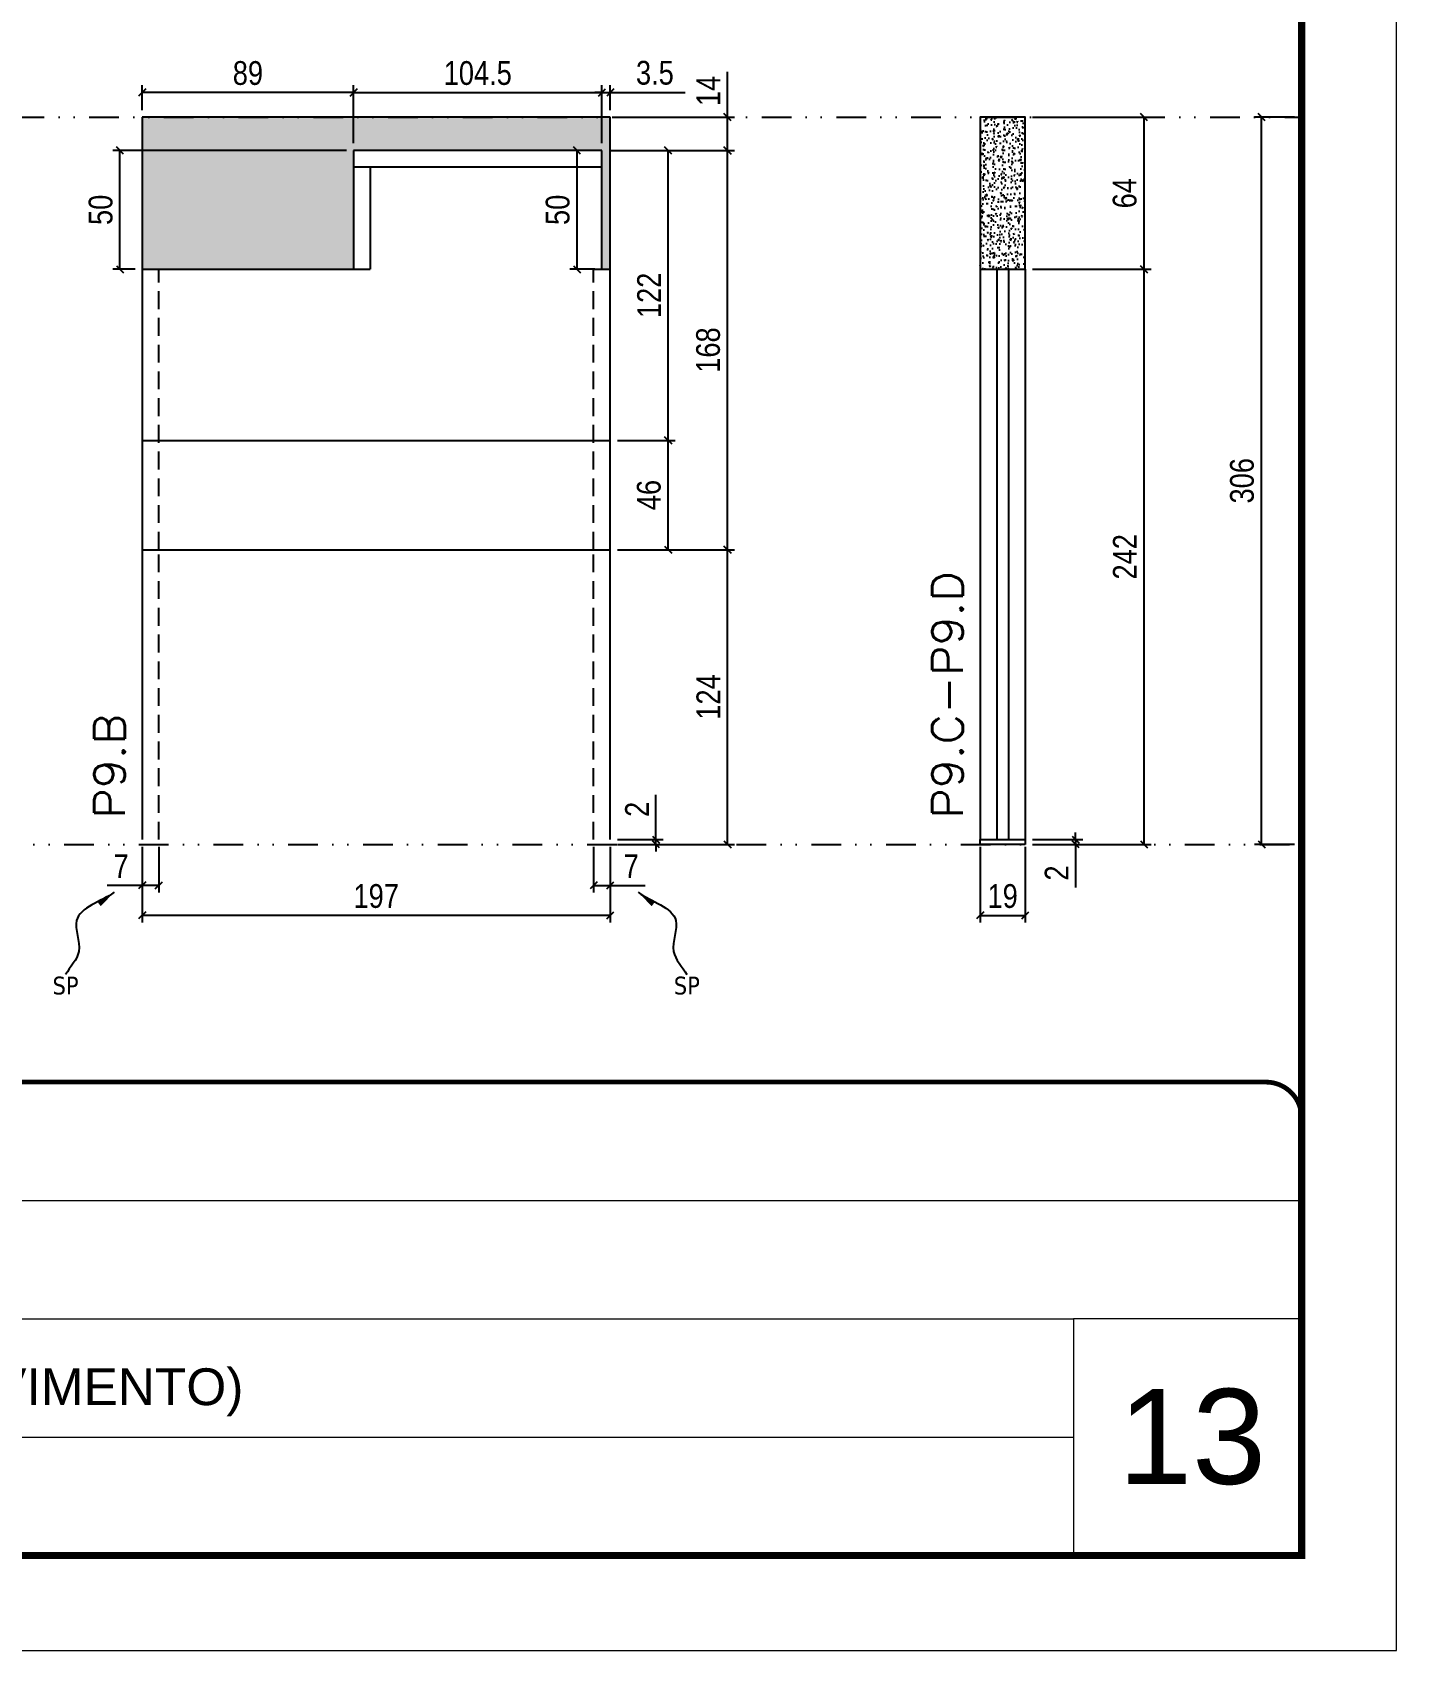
# Model space of a CAD drawing. Extents: x 14400 to 27878, y -21631 to 6985.
# Drawn here: x 15324 to 15898, y 2489 to 3170 of the extents above; entities that cross this region are included whole.
import ezdxf

# ---------------------------------------------------------------- set-up
doc = ezdxf.new("R2010")
doc.units = 0
for name, pattern in [('CONTINUO', [0]), ('DASHED', [0.75, 0.5, -0.25]), ('DIVIDE2', [0.625, 0.25, -0.125, 0, -0.125, 0, -0.125]), ('HIDDEN', [0.375, 0.25, -0.125])]:
    doc.linetypes.add(name, pattern=pattern)
for name, color, linetype, lineweight in [('CARIMBO', 255, 'Continuous', 9), ('Folhas', 255, 'Continuous', 9), ('SARRAFO DE PRESSAO', 251, 'DASHED', 9), ('Texto Seção', 7, 'Continuous', 15)]:
    doc.layers.add(name, color=color, linetype=linetype, lineweight=lineweight)
for name, color, linetype in [('COTA', 241, 'Continuous'), ('Nível', 160, 'Continuous'), ('Painéis', 200, 'Continuous'), ('SARR_2.2x7', 40, 'Continuous'), ('Sarrafo de Pressão', 42, 'HIDDEN'), ('texto', 7, 'Continuous')]:
    doc.layers.add(name, color=color, linetype=linetype)
doc.styles.add('ARIAL', font='arial.ttf')
doc.styles.add('COTA TECNICA', font='techl___.ttf', dxfattribs={"height": 10})
doc.styles.add('COTA TECNICA-50', font='techl___.ttf', dxfattribs={"height": 10})
doc.styles.add('REGUA-120', font='ROMANS.shx', dxfattribs={"height": 15})
doc.styles.get("Standard").update_dxf_attribs({"font": 'arial.ttf'})
doc.dimstyles.new('COTA PAINEL-50', dxfattribs={"dimtxt": 10, "dimasz": 3, "dimexe": 3, "dimexo": 3, "dimgap": 3, "dimtad": 1, "dimdec": 1, "dimzin": 12, "dimdsep": 46, "dimtxsty": 'COTA TECNICA-50', "dimblk1": 'OBLIQUE', "dimblk2": 'OBLIQUE', "dimsah": 1, "dimcen": 0.9, "dimclrd": 4, "dimclre": 4, "dimclrt": 240, "dimadec": 1, "dimazin": 3, "dimtfac": 1, "dimtdec": 1, "dimtmove": 0, "dimatfit": 3, "dimfxl": 1, "dimtolj": 1, "dimtzin": 12, "dimarcsym": 0})
doc.dimstyles.new('PAINEL', dxfattribs={"dimtxt": 10, "dimasz": 3, "dimexe": 3, "dimexo": 3, "dimgap": 3, "dimtad": 1, "dimdec": 1, "dimzin": 12, "dimdsep": 46, "dimtxsty": 'COTA TECNICA', "dimblk1": 'OBLIQUE', "dimblk2": 'OBLIQUE', "dimsah": 1, "dimcen": 0.9, "dimclrd": 4, "dimclre": 4, "dimclrt": 240, "dimadec": 1, "dimazin": 3, "dimtfac": 1, "dimtdec": 1, "dimtmove": 0, "dimatfit": 3, "dimfxl": 1, "dimtolj": 1, "dimtzin": 12, "dimarcsym": 0})
doc.dimstyles.get("Standard").update_dxf_attribs({"dimtxt": 0.18, "dimasz": 0.18, "dimexe": 0.18, "dimexo": 0.0625, "dimgap": 0.09, "dimtad": 0, "dimtih": 1, "dimtoh": 1, "dimdec": 4, "dimzin": 0, "dimdsep": 46, "dimtxsty": 'Standard', "dimcen": 0.09, "dimadec": 0, "dimazin": 0, "dimtfac": 1, "dimtdec": 4, "dimtofl": 0, "dimtmove": 0, "dimatfit": 3, "dimfxl": 1, "dimtolj": 1, "dimtzin": 0, "dimarcsym": 0})

# ---------------------------------------------------------------- blocks, each defined once
blk = doc.blocks.new('9999999999')
at = {"color": 30, "linetype": 'CONTINUO'}
for p, q in [((98564.56, 34379.64), (99583.98, 34379.64)), ((98564.56, 34329.83), (99487.98, 34329.83)), ((99583.98, 34329.83), (99487.98, 34329.83)), ((99487.98, 34329.83), (99487.98, 34230.21)), ((98564.56, 34280.02), (99487.98, 34280.02))]:
    blk.add_line(p, q, dxfattribs=at)
at = {"color": 30, "linetype": 'CONTINUO', "const_width": 2}
blk.add_lwpolyline([(99583.98, 34230.21), (99583.98, 34414.45, 0.414214), (99568.98, 34429.45), (98228.98, 34429.45, 0.414214), (98213.98, 34414.45), (98213.98, 34245.21, 0.414214), (98228.98, 34230.21), (99583.98, 34230.21)], format="xyb", dxfattribs=at)
at = {"layer": 'Folhas'}
blk.add_lwpolyline([(98138.98, 34190.21), (99623.98, 34190.21), (99623.98, 35240.21), (98138.98, 35240.21)], close=True, dxfattribs=at)
at = {"layer": 'Folhas', "color": 30, "const_width": 3}
blk.add_lwpolyline([(98213.98, 34230.21), (99583.98, 34230.21), (99583.98, 35200.21), (98213.98, 35200.21)], close=True, dxfattribs=at)
at = {"color": 7, "linetype": 'Continuous', "ltscale": 5, "style": 'ARIAL'}
blk.add_text('TIPO (7° AO 21° PAVIMENTO)', height=15.4829, dxfattribs=at).set_placement((98837.68, 34293.51))
blk = doc.blocks.new('_Oblique')
at = {"color": 0, "linetype": 'ByBlock', "lineweight": -2}
blk.add_line((-0.5, -0.5), (0.5, 0.5), dxfattribs=at)
blk = doc.blocks.new('*D1107')
at = {"layer": 'COTA', "color": 4, "lineweight": -2, "transparency": 16777216}
for p, q in [((15855.47, 3134.29), (15838.63, 3134.29)), ((15841.63, 2828.29), (15841.63, 3134.29)), ((15855.47, 2828.29), (15838.63, 2828.29))]:
    blk.add_line(p, q, dxfattribs=at)
at = {"layer": 'Defpoints', "color": 0, "transparency": 16777216}
for p in [(15841.63, 3134.29), (15858.47, 3134.29), (15858.47, 2828.29)]:
    blk.add_point(p, dxfattribs=at)
at = {"layer": 'COTA', "color": 4, "lineweight": -2, "transparency": 16777216, "xscale": 3, "yscale": 3, "zscale": 3}
for p, rotation in [((15841.63, 3134.29), 90), ((15841.63, 2828.29), 270)]:
    blk.add_blockref('_Oblique', p, dxfattribs=dict(at, rotation=rotation))
at = {"layer": 'COTA', "color": 240, "transparency": 16777216, "insert": (15833.41, 2981.29), "char_height": 10, "attachment_point": 5, "rotation": 90, "style": 'COTA TECNICA'}
blk.add_mtext('\\A1;306', dxfattribs=at)
blk = doc.blocks.new('*D1109')
at = {"layer": 'COTA', "color": 4, "lineweight": -2, "transparency": 16777216}
for p, q in [((15723.15, 2827.29), (15723.15, 2795.39)), ((15742.15, 2827.29), (15742.15, 2795.39)), ((15723.15, 2798.39), (15742.15, 2798.39))]:
    blk.add_line(p, q, dxfattribs=at)
at = {"layer": 'Defpoints', "color": 0, "transparency": 16777216}
for p in [(15723.15, 2830.29), (15742.15, 2830.29), (15742.15, 2798.39)]:
    blk.add_point(p, dxfattribs=at)
at = {"layer": 'COTA', "color": 4, "lineweight": -2, "transparency": 16777216, "xscale": 3, "yscale": 3, "zscale": 3, "rotation": 180}
blk.add_blockref('_Oblique', (15723.15, 2798.39), dxfattribs=at)
at = {"layer": 'COTA', "color": 4, "lineweight": -2, "transparency": 16777216, "xscale": 3, "yscale": 3, "zscale": 3}
blk.add_blockref('_Oblique', (15742.15, 2798.39), dxfattribs=at)
at = {"layer": 'COTA', "color": 240, "transparency": 16777216, "insert": (15732.65, 2806.48), "char_height": 10, "attachment_point": 5, "style": 'COTA TECNICA'}
blk.add_mtext('\\A1;19', dxfattribs=at)
blk = doc.blocks.new('*D1110')
at = {"layer": 'COTA', "color": 4, "lineweight": -2, "transparency": 16777216}
for p, q in [((15763.35, 2830.29), (15763.35, 2833.29)), ((15745.15, 2830.29), (15766.35, 2830.29)), ((15745.15, 2828.29), (15766.35, 2828.29)), ((15763.35, 2830.29), (15763.35, 2828.29)), ((15763.35, 2828.29), (15763.35, 2810.17))]:
    blk.add_line(p, q, dxfattribs=at)
at = {"layer": 'Defpoints', "color": 0, "transparency": 16777216}
for p in [(15742.15, 2830.29), (15742.15, 2828.29), (15763.35, 2830.29)]:
    blk.add_point(p, dxfattribs=at)
at = {"layer": 'COTA', "color": 4, "lineweight": -2, "transparency": 16777216, "xscale": 3, "yscale": 3, "zscale": 3}
for p, rotation in [((15763.35, 2830.29), 270), ((15763.35, 2828.29), 90)]:
    blk.add_blockref('_Oblique', p, dxfattribs=dict(at, rotation=rotation))
at = {"layer": 'COTA', "color": 240, "transparency": 16777216, "insert": (15755.35, 2816.23), "char_height": 10, "attachment_point": 5, "rotation": 90, "style": 'COTA TECNICA-50'}
blk.add_mtext('\\A1;2', dxfattribs=at)
blk = doc.blocks.new('*D1111')
at = {"layer": 'COTA', "color": 4, "lineweight": -2, "transparency": 16777216}
for p, q in [((15745.15, 3070.29), (15795.14, 3070.29)), ((15792.14, 2828.29), (15792.14, 3070.29)), ((15745.15, 2828.29), (15795.14, 2828.29))]:
    blk.add_line(p, q, dxfattribs=at)
at = {"layer": 'Defpoints', "color": 0, "transparency": 16777216}
for p in [(15742.15, 3070.29), (15792.14, 3070.29), (15742.15, 2828.29)]:
    blk.add_point(p, dxfattribs=at)
at = {"layer": 'COTA', "color": 4, "lineweight": -2, "transparency": 16777216, "xscale": 3, "yscale": 3, "zscale": 3}
for p, rotation in [((15792.14, 3070.29), 90), ((15792.14, 2828.29), 270)]:
    blk.add_blockref('_Oblique', p, dxfattribs=dict(at, rotation=rotation))
at = {"layer": 'COTA', "color": 240, "transparency": 16777216, "insert": (15784.07, 2949.29), "char_height": 10, "attachment_point": 5, "rotation": 90, "style": 'COTA TECNICA-50'}
blk.add_mtext('\\A1;242', dxfattribs=at)
blk = doc.blocks.new('*D1112')
at = {"layer": 'COTA', "color": 4, "lineweight": -2, "transparency": 16777216}
for p, q in [((15745.15, 3134.29), (15795.14, 3134.29)), ((15792.14, 3070.29), (15792.14, 3134.29)), ((15745.15, 3070.29), (15795.14, 3070.29))]:
    blk.add_line(p, q, dxfattribs=at)
at = {"layer": 'Defpoints', "color": 0, "transparency": 16777216}
for p in [(15742.15, 3134.29), (15792.14, 3134.29), (15742.15, 3070.29)]:
    blk.add_point(p, dxfattribs=at)
at = {"layer": 'COTA', "color": 4, "lineweight": -2, "transparency": 16777216, "xscale": 3, "yscale": 3, "zscale": 3}
for p, rotation in [((15792.14, 3134.29), 90), ((15792.14, 3070.29), 270)]:
    blk.add_blockref('_Oblique', p, dxfattribs=dict(at, rotation=rotation))
at = {"layer": 'COTA', "color": 240, "transparency": 16777216, "insert": (15784.04, 3102.29), "char_height": 10, "attachment_point": 5, "rotation": 90, "style": 'COTA TECNICA'}
blk.add_mtext('\\A1;64', dxfattribs=at)
blk = doc.blocks.new('*D2838')
at = {"layer": 'COTA', "color": 4, "lineweight": -2, "transparency": 16777216}
for p, q in [((15370.47, 2827.29), (15370.47, 2795.39)), ((15567.47, 2827.29), (15567.47, 2795.39)), ((15567.47, 2798.39), (15370.47, 2798.39))]:
    blk.add_line(p, q, dxfattribs=at)
at = {"layer": 'Defpoints', "color": 0, "transparency": 16777216}
for p in [(15370.47, 2830.29), (15567.47, 2830.29), (15370.47, 2798.39)]:
    blk.add_point(p, dxfattribs=at)
at = {"layer": 'COTA', "color": 4, "lineweight": -2, "transparency": 16777216, "xscale": 3, "yscale": 3, "zscale": 3, "rotation": 180}
blk.add_blockref('_Oblique', (15370.47, 2798.39), dxfattribs=at)
at = {"layer": 'COTA', "color": 4, "lineweight": -2, "transparency": 16777216, "xscale": 3, "yscale": 3, "zscale": 3}
blk.add_blockref('_Oblique', (15567.47, 2798.39), dxfattribs=at)
at = {"layer": 'COTA', "color": 240, "transparency": 16777216, "insert": (15468.97, 2806.49), "char_height": 10, "attachment_point": 5, "style": 'COTA TECNICA'}
blk.add_mtext('\\A1;197', dxfattribs=at)
blk = doc.blocks.new('*D2839')
at = {"layer": 'COTA', "color": 4, "lineweight": -2, "transparency": 16777216}
for p, q in [((15560.47, 2827.29), (15560.47, 2808.04)), ((15567.47, 2825.29), (15567.47, 2808.04)), ((15560.47, 2811.04), (15567.47, 2811.04)), ((15567.47, 2811.04), (15582.2, 2811.04))]:
    blk.add_line(p, q, dxfattribs=at)
at = {"layer": 'Defpoints', "color": 0, "transparency": 16777216}
for p in [(15560.47, 2830.29), (15567.47, 2828.29), (15567.47, 2811.04)]:
    blk.add_point(p, dxfattribs=at)
at = {"layer": 'COTA', "color": 4, "lineweight": -2, "transparency": 16777216, "xscale": 3, "yscale": 3, "zscale": 3, "rotation": 180}
blk.add_blockref('_Oblique', (15560.47, 2811.04), dxfattribs=at)
at = {"layer": 'COTA', "color": 4, "lineweight": -2, "transparency": 16777216, "xscale": 3, "yscale": 3, "zscale": 3}
blk.add_blockref('_Oblique', (15567.47, 2811.04), dxfattribs=at)
at = {"layer": 'COTA', "color": 240, "transparency": 16777216, "insert": (15576.33, 2819.12), "char_height": 10, "attachment_point": 5, "style": 'COTA TECNICA-50'}
blk.add_mtext('\\A1;7', dxfattribs=at)
blk = doc.blocks.new('*D2840')
at = {"layer": 'COTA', "color": 4, "lineweight": -2, "transparency": 16777216}
for p, q in [((15586.73, 2830.29), (15586.73, 2849.09)), ((15570.47, 2830.29), (15589.73, 2830.29)), ((15570.47, 2828.29), (15589.73, 2828.29)), ((15586.73, 2828.29), (15586.73, 2830.29)), ((15586.73, 2828.29), (15586.73, 2825.29))]:
    blk.add_line(p, q, dxfattribs=at)
at = {"layer": 'Defpoints', "color": 0, "transparency": 16777216}
for p in [(15567.47, 2830.29), (15567.47, 2828.29), (15586.73, 2828.29)]:
    blk.add_point(p, dxfattribs=at)
at = {"layer": 'COTA', "color": 4, "lineweight": -2, "transparency": 16777216, "xscale": 3, "yscale": 3, "zscale": 3}
for p, rotation in [((15586.73, 2830.29), 270), ((15586.73, 2828.29), 90)]:
    blk.add_blockref('_Oblique', p, dxfattribs=dict(at, rotation=rotation))
at = {"layer": 'COTA', "color": 240, "transparency": 16777216, "insert": (15578.73, 2843.03), "char_height": 10, "attachment_point": 5, "rotation": 90, "style": 'COTA TECNICA-50'}
blk.add_mtext('\\A1;2', dxfattribs=at)
blk = doc.blocks.new('*D2841')
at = {"layer": 'COTA', "color": 4, "lineweight": -2, "transparency": 16777216}
for p, q in [((15566.97, 3120.29), (15619.84, 3120.29)), ((15616.84, 2952.29), (15616.84, 3120.29)), ((15570.47, 2952.29), (15619.84, 2952.29))]:
    blk.add_line(p, q, dxfattribs=at)
at = {"layer": 'Defpoints', "color": 0, "transparency": 16777216}
for p in [(15563.97, 3120.29), (15616.84, 3120.29), (15567.47, 2952.29)]:
    blk.add_point(p, dxfattribs=at)
at = {"layer": 'COTA', "color": 4, "lineweight": -2, "transparency": 16777216, "xscale": 3, "yscale": 3, "zscale": 3}
for p, rotation in [((15616.84, 3120.29), 90), ((15616.84, 2952.29), 270)]:
    blk.add_blockref('_Oblique', p, dxfattribs=dict(at, rotation=rotation))
at = {"layer": 'COTA', "color": 240, "transparency": 16777216, "insert": (15608.71, 3036.29), "char_height": 10, "attachment_point": 5, "rotation": 90, "style": 'COTA TECNICA-50'}
blk.add_mtext('\\A1;168', dxfattribs=at)
blk = doc.blocks.new('*D2842')
at = {"layer": 'COTA', "color": 4, "linetype": 'ByBlock', "lineweight": -2, "transparency": 16777216}
for p, q in [((15570.47, 2952.29), (15619.84, 2952.29)), ((15616.84, 2828.29), (15616.84, 2952.29)), ((15570.47, 2828.29), (15619.84, 2828.29))]:
    blk.add_line(p, q, dxfattribs=at)
at = {"layer": 'Defpoints', "color": 0, "linetype": 'ByBlock', "transparency": 16777216}
for p in [(15567.47, 2952.29), (15616.84, 2952.29), (15567.47, 2828.29)]:
    blk.add_point(p, dxfattribs=at)
at = {"layer": 'COTA', "color": 4, "linetype": 'ByBlock', "lineweight": -2, "transparency": 16777216, "xscale": 3, "yscale": 3, "zscale": 3}
for p, rotation in [((15616.84, 2952.29), 90), ((15616.84, 2828.29), 270)]:
    blk.add_blockref('_Oblique', p, dxfattribs=dict(at, rotation=rotation))
at = {"layer": 'COTA', "color": 240, "linetype": 'ByBlock', "transparency": 16777216, "insert": (15608.76, 2890.29), "char_height": 10, "attachment_point": 5, "rotation": 90, "style": 'COTA TECNICA'}
blk.add_mtext('\\A1;124', dxfattribs=at)
blk = doc.blocks.new('*D2843')
at = {"layer": 'COTA', "color": 4, "lineweight": -2, "transparency": 16777216}
for p, q in [((15377.47, 2827.29), (15377.47, 2808.04)), ((15370.47, 2825.29), (15370.47, 2808.04)), ((15370.47, 2811.04), (15355.74, 2811.04)), ((15377.47, 2811.04), (15370.47, 2811.04))]:
    blk.add_line(p, q, dxfattribs=at)
at = {"layer": 'Defpoints', "color": 0, "transparency": 16777216}
for p in [(15370.47, 2828.29), (15377.47, 2830.29), (15370.47, 2811.04)]:
    blk.add_point(p, dxfattribs=at)
at = {"layer": 'COTA', "color": 4, "lineweight": -2, "transparency": 16777216, "xscale": 3, "yscale": 3, "zscale": 3, "rotation": 180}
blk.add_blockref('_Oblique', (15370.47, 2811.04), dxfattribs=at)
at = {"layer": 'COTA', "color": 4, "lineweight": -2, "transparency": 16777216, "xscale": 3, "yscale": 3, "zscale": 3}
blk.add_blockref('_Oblique', (15377.47, 2811.04), dxfattribs=at)
at = {"layer": 'COTA', "color": 240, "transparency": 16777216, "insert": (15361.6, 2819.12), "char_height": 10, "attachment_point": 5, "style": 'COTA TECNICA-50'}
blk.add_mtext('\\A1;7', dxfattribs=at)
blk = doc.blocks.new('*D2844')
at = {"layer": 'COTA', "color": 4, "lineweight": -2, "transparency": 16777216}
for p, q in [((15616.84, 3134.29), (15616.84, 3153.4)), ((15570.47, 3134.29), (15619.84, 3134.29)), ((15616.84, 3120.29), (15616.84, 3134.29)), ((15566.97, 3120.29), (15619.84, 3120.29))]:
    blk.add_line(p, q, dxfattribs=at)
at = {"layer": 'Defpoints', "color": 0, "transparency": 16777216}
for p in [(15567.47, 3134.29), (15616.84, 3134.29), (15563.97, 3120.29)]:
    blk.add_point(p, dxfattribs=at)
at = {"layer": 'COTA', "color": 4, "lineweight": -2, "transparency": 16777216, "xscale": 3, "yscale": 3, "zscale": 3}
for p, rotation in [((15616.84, 3134.29), 90), ((15616.84, 3120.29), 270)]:
    blk.add_blockref('_Oblique', p, dxfattribs=dict(at, rotation=rotation))
at = {"layer": 'COTA', "color": 240, "transparency": 16777216, "insert": (15608.76, 3145.34), "char_height": 10, "attachment_point": 5, "rotation": 90, "style": 'COTA TECNICA'}
blk.add_mtext('\\A1;14', dxfattribs=at)
blk = doc.blocks.new('*D2850')
at = {"layer": 'COTA', "color": 4, "lineweight": -2, "transparency": 16777216}
for p, q in [((15370.47, 3137.29), (15370.47, 3147.69)), ((15459.47, 3123.29), (15459.47, 3147.69)), ((15459.47, 3144.69), (15370.47, 3144.69))]:
    blk.add_line(p, q, dxfattribs=at)
at = {"layer": 'Defpoints', "color": 0, "transparency": 16777216}
for p in [(15370.47, 3144.69), (15370.47, 3134.29), (15459.47, 3120.29)]:
    blk.add_point(p, dxfattribs=at)
at = {"layer": 'COTA', "color": 4, "lineweight": -2, "transparency": 16777216, "xscale": 3, "yscale": 3, "zscale": 3, "rotation": 180}
blk.add_blockref('_Oblique', (15370.47, 3144.69), dxfattribs=at)
at = {"layer": 'COTA', "color": 4, "lineweight": -2, "transparency": 16777216, "xscale": 3, "yscale": 3, "zscale": 3}
blk.add_blockref('_Oblique', (15459.47, 3144.69), dxfattribs=at)
at = {"layer": 'COTA', "color": 240, "transparency": 16777216, "insert": (15414.97, 3152.8), "char_height": 10, "attachment_point": 5, "style": 'COTA TECNICA'}
blk.add_mtext('\\A1;89', dxfattribs=at)
blk = doc.blocks.new('*D2851')
at = {"layer": 'COTA', "color": 4, "lineweight": -2, "transparency": 16777216}
for p, q in [((15459.47, 3123.29), (15459.47, 3147.69)), ((15563.97, 3123.29), (15563.97, 3147.69)), ((15459.47, 3144.69), (15563.97, 3144.69))]:
    blk.add_line(p, q, dxfattribs=at)
at = {"layer": 'Defpoints', "color": 0, "transparency": 16777216}
for p in [(15563.97, 3144.69), (15459.47, 3120.29), (15563.97, 3120.29)]:
    blk.add_point(p, dxfattribs=at)
at = {"layer": 'COTA', "color": 4, "lineweight": -2, "transparency": 16777216, "xscale": 3, "yscale": 3, "zscale": 3, "rotation": 180}
blk.add_blockref('_Oblique', (15459.47, 3144.69), dxfattribs=at)
at = {"layer": 'COTA', "color": 4, "lineweight": -2, "transparency": 16777216, "xscale": 3, "yscale": 3, "zscale": 3}
blk.add_blockref('_Oblique', (15563.97, 3144.69), dxfattribs=at)
at = {"layer": 'COTA', "color": 240, "transparency": 16777216, "insert": (15511.72, 3152.8), "char_height": 10, "attachment_point": 5, "style": 'COTA TECNICA'}
blk.add_mtext('\\A1;104.5', dxfattribs=at)
blk = doc.blocks.new('*D2852')
at = {"layer": 'COTA', "color": 4, "lineweight": -2, "transparency": 16777216}
for p, q in [((15563.97, 3123.29), (15563.97, 3147.69)), ((15567.47, 3137.29), (15567.47, 3147.69)), ((15563.97, 3144.69), (15560.97, 3144.69)), ((15563.97, 3144.69), (15567.47, 3144.69)), ((15567.47, 3144.69), (15599.07, 3144.69))]:
    blk.add_line(p, q, dxfattribs=at)
at = {"layer": 'Defpoints', "color": 0, "transparency": 16777216}
for p in [(15567.47, 3144.69), (15567.47, 3134.29), (15563.97, 3120.29)]:
    blk.add_point(p, dxfattribs=at)
at = {"layer": 'COTA', "color": 4, "lineweight": -2, "transparency": 16777216, "xscale": 3, "yscale": 3, "zscale": 3}
blk.add_blockref('_Oblique', (15563.97, 3144.69), dxfattribs=at)
at = {"layer": 'COTA', "color": 4, "lineweight": -2, "transparency": 16777216, "xscale": 3, "yscale": 3, "zscale": 3, "rotation": 180}
blk.add_blockref('_Oblique', (15567.47, 3144.69), dxfattribs=at)
at = {"layer": 'COTA', "color": 240, "transparency": 16777216, "insert": (15586.27, 3152.91), "char_height": 10, "attachment_point": 5, "style": 'COTA TECNICA'}
blk.add_mtext('\\A1;3.5', dxfattribs=at)
blk = doc.blocks.new('*D2853')
at = {"layer": 'COTA', "color": 4, "lineweight": -2, "transparency": 16777216}
for p, q in [((15570.47, 2998.29), (15594.87, 2998.29)), ((15591.87, 2952.29), (15591.87, 2998.29)), ((15570.47, 2952.29), (15594.87, 2952.29))]:
    blk.add_line(p, q, dxfattribs=at)
at = {"layer": 'Defpoints', "color": 0, "transparency": 16777216}
for p in [(15567.47, 2998.29), (15591.87, 2998.29), (15567.47, 2952.29)]:
    blk.add_point(p, dxfattribs=at)
at = {"layer": 'COTA', "color": 4, "lineweight": -2, "transparency": 16777216, "xscale": 3, "yscale": 3, "zscale": 3}
for p, rotation in [((15591.87, 2998.29), 90), ((15591.87, 2952.29), 270)]:
    blk.add_blockref('_Oblique', p, dxfattribs=dict(at, rotation=rotation))
at = {"layer": 'COTA', "color": 240, "transparency": 16777216, "insert": (15583.76, 2975.29), "char_height": 10, "attachment_point": 5, "rotation": 90, "style": 'COTA TECNICA'}
blk.add_mtext('\\A1;46', dxfattribs=at)
blk = doc.blocks.new('*D2854')
at = {"layer": 'COTA', "color": 4, "lineweight": -2, "transparency": 16777216}
for p, q in [((15566.97, 3120.29), (15594.87, 3120.29)), ((15591.87, 2998.29), (15591.87, 3120.29)), ((15570.47, 2998.29), (15594.87, 2998.29))]:
    blk.add_line(p, q, dxfattribs=at)
at = {"layer": 'Defpoints', "color": 0, "transparency": 16777216}
for p in [(15563.97, 3120.29), (15591.87, 3120.29), (15567.47, 2998.29)]:
    blk.add_point(p, dxfattribs=at)
at = {"layer": 'COTA', "color": 4, "lineweight": -2, "transparency": 16777216, "xscale": 3, "yscale": 3, "zscale": 3}
for p, rotation in [((15591.87, 3120.29), 90), ((15591.87, 2998.29), 270)]:
    blk.add_blockref('_Oblique', p, dxfattribs=dict(at, rotation=rotation))
at = {"layer": 'COTA', "color": 240, "transparency": 16777216, "insert": (15583.81, 3059.29), "char_height": 10, "attachment_point": 5, "rotation": 90, "style": 'COTA TECNICA'}
blk.add_mtext('\\A1;122', dxfattribs=at)
blk = doc.blocks.new('*D2855')
at = {"layer": 'COTA', "color": 4, "lineweight": -2, "transparency": 16777216}
for p, q in [((15456.47, 3120.29), (15358.13, 3120.29)), ((15361.13, 3070.29), (15361.13, 3120.29)), ((15367.47, 3070.29), (15358.13, 3070.29))]:
    blk.add_line(p, q, dxfattribs=at)
at = {"layer": 'Defpoints', "color": 0, "transparency": 16777216}
for p in [(15361.13, 3120.29), (15459.47, 3120.29), (15370.47, 3070.29)]:
    blk.add_point(p, dxfattribs=at)
at = {"layer": 'COTA', "color": 4, "lineweight": -2, "transparency": 16777216, "xscale": 3, "yscale": 3, "zscale": 3}
for p, rotation in [((15361.13, 3120.29), 90), ((15361.13, 3070.29), 270)]:
    blk.add_blockref('_Oblique', p, dxfattribs=dict(at, rotation=rotation))
at = {"layer": 'COTA', "color": 240, "transparency": 16777216, "insert": (15353.02, 3095.29), "char_height": 10, "attachment_point": 5, "rotation": 90, "style": 'COTA TECNICA'}
blk.add_mtext('\\A1;50', dxfattribs=at)
blk = doc.blocks.new('*D2856')
at = {"layer": 'COTA', "color": 4, "lineweight": -2, "transparency": 16777216}
for p, q in [((15560.97, 3120.29), (15550.5, 3120.29)), ((15553.5, 3070.29), (15553.5, 3120.29)), ((15560.97, 3070.29), (15550.5, 3070.29))]:
    blk.add_line(p, q, dxfattribs=at)
at = {"layer": 'Defpoints', "color": 0, "transparency": 16777216}
for p in [(15553.5, 3120.29), (15563.97, 3120.29), (15563.97, 3070.29)]:
    blk.add_point(p, dxfattribs=at)
at = {"layer": 'COTA', "color": 4, "lineweight": -2, "transparency": 16777216, "xscale": 3, "yscale": 3, "zscale": 3}
for p, rotation in [((15553.5, 3120.29), 90), ((15553.5, 3070.29), 270)]:
    blk.add_blockref('_Oblique', p, dxfattribs=dict(at, rotation=rotation))
at = {"layer": 'COTA', "color": 240, "transparency": 16777216, "insert": (15545.39, 3095.29), "char_height": 10, "attachment_point": 5, "rotation": 90, "style": 'COTA TECNICA'}
blk.add_mtext('\\A1;50', dxfattribs=at)

msp = doc.modelspace()

# ---------------------------------------------------------------- hatches: boundary and pattern name
at = {"layer": 'COTA'}
h = msp.add_hatch(dxfattribs=at)
h.set_pattern_fill('AR-CONC', color=256, scale=0.03)
h.paths.add_polyline_path([(15459.469, 3120.285), (15563.969, 3120.285), (15563.969, 3070.285), (15567.469, 3070.285), (15567.469, 3134.285), (15370.469, 3134.285), (15370.469, 3070.285), (15459.469, 3070.285)])
h = msp.add_hatch(dxfattribs=at)
h.set_pattern_fill('AR-CONC', color=256, scale=0.03)
h.set_pattern_definition([(50, (-3019.8996, -1198.575), (5.4655401, -0.4781726), [0.5715, -6.2865]), (355, (-3019.8996, -1198.575), (-1.0573026, 5.7317054), [0.4572, -5.0292175]), (100.451445, (-3019.444, -1198.615), (4.4082374, 5.2535326), [0.4857003, -5.3427073]), (46.1842, (-3019.8996, -1197.051), (8.1323712, -1.2612698), [0.85725, -9.42975]), (96.635558, (-3019.222, -1197.156), (7.122124, 7.4227837), [0.7285507, -8.0140682]), (351.18415, (-3019.8996, -1197.051), (7.122124, 7.4227837), [0.685799, -7.543792]), (21, (-3019.1376, -1197.432), (4.5484317, -3.0679559), [0.5715, -6.2865]), (326, (-3019.1376, -1197.432), (1.8540609, 5.525639), [0.4572, -5.0292]), (71.451445, (-3018.7585, -1197.688), (6.4024926, 2.457683), [0.4857003, -5.3426981]), (37.5, (-3019.8996, -1198.5751), (0.0926581, 2.53665117), [0, -4.96824, 0, -5.1054, 0, -5.04825]), (7.5, (-3019.8996, -1198.575), (2.00458988, 3.00541724), [0, -2.91084, 0, -4.85394, 0, -1.92405]), (327.5, (-3021.5988, -1198.5751), (4.06771786, -0.17186232), [0, -1.905, 0, -5.9436, 0, -7.8867]), (317.5, (-3022.3608, -1198.575), (4.44387544, 0.7627947), [0, -2.4765, 0, -3.94716, 0, -5.6007])])
h.paths.add_polyline_path([(15723.154, 3070.285), (15742.154, 3070.285), (15742.154, 3134.285), (15723.154, 3134.285)])

# ---------------------------------------------------------------- linework, layer by layer
for p, q in [((15567.469, 3134.285), (15370.469, 3134.285)), ((15370.469, 3134.285), (15370.469, 3070.285)), ((15567.469, 3070.285), (15567.469, 3134.285)), ((15459.469, 3070.285), (15466.469, 3070.285))]:
    msp.add_line(p, q, dxfattribs=at)
msp.add_lwpolyline([(15723.154, 3070.285), (15742.154, 3070.285), (15742.154, 3134.285), (15723.154, 3134.285)], close=True, dxfattribs=at)
at = {"layer": 'Nível', "color": 4, "linetype": 'DIVIDE2', "ltscale": 50}
for p, q in [((15002.211, 3134.285), (15858.467, 3134.285)), ((14488.467, 2828.285), (15858.467, 2828.285))]:
    msp.add_line(p, q, dxfattribs=at)
at = {"layer": 'Painéis'}
for p, q in [((15563.969, 3120.285), (15459.469, 3120.285)), ((15459.469, 3120.285), (15459.469, 3070.285)), ((15563.969, 3070.285), (15563.969, 3120.285)), ((15370.469, 3070.285), (15370.469, 2830.285)), ((15370.469, 3070.285), (15459.469, 3070.285)), ((15560.469, 3070.285), (15567.469, 3070.285)), ((15567.469, 2830.285), (15567.469, 3070.285)), ((15723.154, 3070.285), (15723.154, 2830.285)), ((15723.154, 3070.285), (15742.154, 3070.285)), ((15742.154, 3070.285), (15742.154, 2830.285)), ((15370.469, 2998.285), (15567.469, 2998.285)), ((15370.469, 2952.285), (15567.469, 2952.285)), ((15723.154, 2830.285), (15742.154, 2830.285)), ((15723.154, 2828.285), (15723.154, 2830.285)), ((15742.154, 2828.285), (15723.154, 2828.285)), ((15742.154, 2830.285), (15742.154, 2828.285))]:
    msp.add_line(p, q, dxfattribs=at)
at = {"layer": 'SARR_2.2x7'}
for p, q in [((15563.969, 3113.285), (15459.469, 3113.285)), ((15466.469, 3113.285), (15466.469, 3070.285)), ((15730.154, 3070.285), (15730.154, 2830.285)), ((15735.154, 3070.285), (15735.154, 2830.285))]:
    msp.add_line(p, q, dxfattribs=at)
at = {"layer": 'Sarrafo de Pressão', "ltscale": 30}
for p, q in [((15377.469, 2952.285), (15377.469, 3070.285)), ((15560.469, 2952.285), (15560.469, 3070.285)), ((15377.469, 2830.285), (15377.469, 2952.285)), ((15560.469, 2830.285), (15560.469, 2952.285))]:
    msp.add_line(p, q, dxfattribs=at)

# ---------------------------------------------------------------- block references
at = {"layer": 'SARRAFO DE PRESSAO', "color": 6, "linetype": 'ByBlock'}
msp.add_blockref('9999999999', (-83725.511, -31701.203), dxfattribs=at)

# ---------------------------------------------------------------- texts
at = {"layer": 'CARIMBO', "style": 'ARIAL'}
msp.add_text('13', height=40, dxfattribs=at).set_placement((15781.328, 2559.146))
at = {"layer": 'texto', "color": 0, "char_height": 7.5, "attachment_point": 5}
for insert in [(15338.221, 2768.794), (15599.716, 2768.794)]:
    msp.add_mtext('{\\fTahoma|b0|i0|c0|p34;\\C4;SP}', dxfattribs=dict(at, insert=insert))
at = {"layer": 'Texto Seção', "style": 'REGUA-120', "width": 1.1}
for s, p in [('P9.C-P9.D', (15715.905, 2839.049)), ('P9.B', (15363.219, 2839.049))]:
    msp.add_text(s, height=13, rotation=90, dxfattribs=at).set_placement(p)

# ---------------------------------------------------------------- dimensions: what is measured, and where the dimension line sits
at = {"layer": 'COTA'}
for base, p1, p2, dimstyle, picture, middle in [((15370.469, 3144.694), (15459.469, 3120.285), (15370.469, 3134.285), 'PAINEL', '*D2850', (15414.969, 3152.797)), ((15563.969, 3144.694), (15459.469, 3120.285), (15563.969, 3120.285), 'PAINEL', '*D2851', (15511.719, 3152.804)), ((15567.469, 3144.694), (15563.969, 3120.285), (15567.469, 3134.285), 'PAINEL', '*D2852', (15586.271, 3152.914)), ((15567.469, 2811.043), (15560.469, 2830.285), (15567.469, 2828.285), 'COTA PAINEL-50', '*D2839', (15576.334, 2819.117))]:
    dim = msp.add_linear_dim(base=base, p1=p1, p2=p2, dimstyle=dimstyle, dxfattribs=at)
    dim.commit()
    dim.dimension.update_dxf_attribs({"geometry": picture, "text_midpoint": middle})
for base, p1, p2, angle, dimstyle, picture, middle in [((15616.836, 3134.285), (15563.969, 3120.285), (15567.469, 3134.285), 90, 'PAINEL', '*D2844', (15608.763, 3145.344)), ((15792.143, 3134.285), (15742.154, 3070.285), (15742.154, 3134.285), 90, 'PAINEL', '*D1112', (15784.041, 3102.285)), ((15841.632, 3134.285), (15858.467, 2828.285), (15858.467, 3134.285), 90, 'PAINEL', '*D1107', (15833.413, 2981.285)), ((15361.133, 3120.285), (15370.469, 3070.285), (15459.469, 3120.285), 90, 'PAINEL', '*D2855', (15353.023, 3095.285)), ((15553.501, 3120.285), (15563.969, 3070.285), (15563.969, 3120.285), 90, 'PAINEL', '*D2856', (15545.391, 3095.285)), ((15616.836, 3120.285), (15567.469, 2952.285), (15563.969, 3120.285), 90, 'COTA PAINEL-50', '*D2841', (15608.712, 3036.285)), ((15792.143, 3070.285), (15742.154, 2828.285), (15742.154, 3070.285), 90, 'COTA PAINEL-50', '*D1111', (15784.07, 2949.285)), ((15591.867, 2998.285), (15567.469, 2952.285), (15567.469, 2998.285), 90, 'PAINEL', '*D2853', (15583.764, 2975.285)), ((15370.469, 2811.043), (15377.469, 2830.285), (15370.469, 2828.285), 180, 'COTA PAINEL-50', '*D2843', (15361.603, 2819.117))]:
    dim = msp.add_linear_dim(base=base, p1=p1, p2=p2, angle=angle, dimstyle=dimstyle, dxfattribs=at)
    dim.commit()
    dim.dimension.update_dxf_attribs({"geometry": picture, "text_midpoint": middle})
for base, p1, p2, angle, override, picture, middle in [((15591.867, 3120.285), (15567.469, 2998.285), (15563.969, 3120.285), 90, {"dimtmove": 1}, '*D2854', (15583.808, 3059.285)), ((15370.469, 2798.391), (15567.469, 2830.285), (15370.469, 2830.285), 180, {"dimarcsym": 2}, '*D2838', (15468.969, 2806.493))]:
    dim = msp.add_linear_dim(base=base, p1=p1, p2=p2, angle=angle, dimstyle='PAINEL', override=override, dxfattribs=at)
    dim.commit()
    dim.dimension.update_dxf_attribs({"geometry": picture, "text_midpoint": middle})
at = {"layer": 'COTA', "linetype": 'ByBlock'}
dim = msp.add_aligned_dim(p1=(15567.469, 2828.285), p2=(15567.469, 2952.285), distance=-49.367, dimstyle='PAINEL', dxfattribs=at)
dim.commit()
dim.dimension.update_dxf_attribs({"geometry": '*D2842', "text_midpoint": (15608.763, 2890.285)})
at = {"layer": 'COTA'}
for base, p1, p2, picture, middle in [((15586.727, 2828.285), (15567.469, 2830.285), (15567.469, 2828.285), '*D2840', (15586.727, 2843.032)), ((15763.347, 2830.285), (15742.154, 2828.285), (15742.154, 2830.285), '*D1110', (15763.347, 2816.23))]:
    dim = msp.add_linear_dim(base=base, p1=p1, p2=p2, angle=90, dimstyle='COTA PAINEL-50', dxfattribs=at)
    dim.commit()
    dim.dimension.update_dxf_attribs({"geometry": picture, "text_midpoint": middle, "dimtype": 160})
dim = msp.add_linear_dim(base=(15742.154, 2798.391), p1=(15723.154, 2830.285), p2=(15742.154, 2830.285), dimstyle='PAINEL', override={"dimarcsym": 2}, dxfattribs=at)
dim.commit()
dim.dimension.update_dxf_attribs({"geometry": '*D1109', "text_midpoint": (15732.654, 2806.479)})

# ---------------------------------------------------------------- leaders
at = {"layer": 'COTA', "path_type": 1}
for points in [[(15358.64, 2808.104), (15342.854, 2796.269), (15343.779, 2783.263), (15338.227, 2773.481)], [(15579.297, 2808.104), (15595.083, 2796.269), (15594.158, 2783.263), (15599.71, 2773.481)]]:
    msp.add_leader(points, dimstyle='Standard', override={"dimasz": 8}, dxfattribs=at)

doc.saveas('drawing.dxf')
